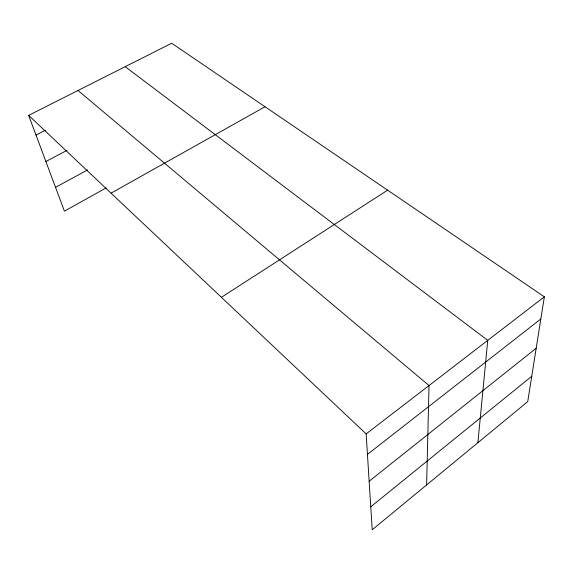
<?xml version="1.0" encoding="UTF-8"?>
<svg xmlns="http://www.w3.org/2000/svg" width="573" height="573" viewBox="0 0 573 573"><rect width="100%" height="100%" fill="white"/><g stroke="black" fill="none" stroke-linecap="round" stroke-linejoin="round"><path stroke-width="0.86" d="M426.62 484.944L429.027 385.543L78.021 90.477M477.889 442.693L487.752 340.355L125.208 66.676M544.35 296.814L527.719 401.63L372.221 529.767L366.147 433.919L28.65 115.374L171.692 43.233L544.35 296.814L366.147 433.919M370.767 506.797L531.744 376.26M369.148 481.248L536.192 348.226M367.443 454.396L540.833 318.975M221.407 297.308L387.613 190.157M111.062 193.158L265.034 106.75M106.22 187.865L64.427 211.158L28.65 115.374M55.538 187.357L87.633 169.894M45.89 161.529L66.962 150.37M36.006 135.078L45.503 130.186"/></g></svg>
